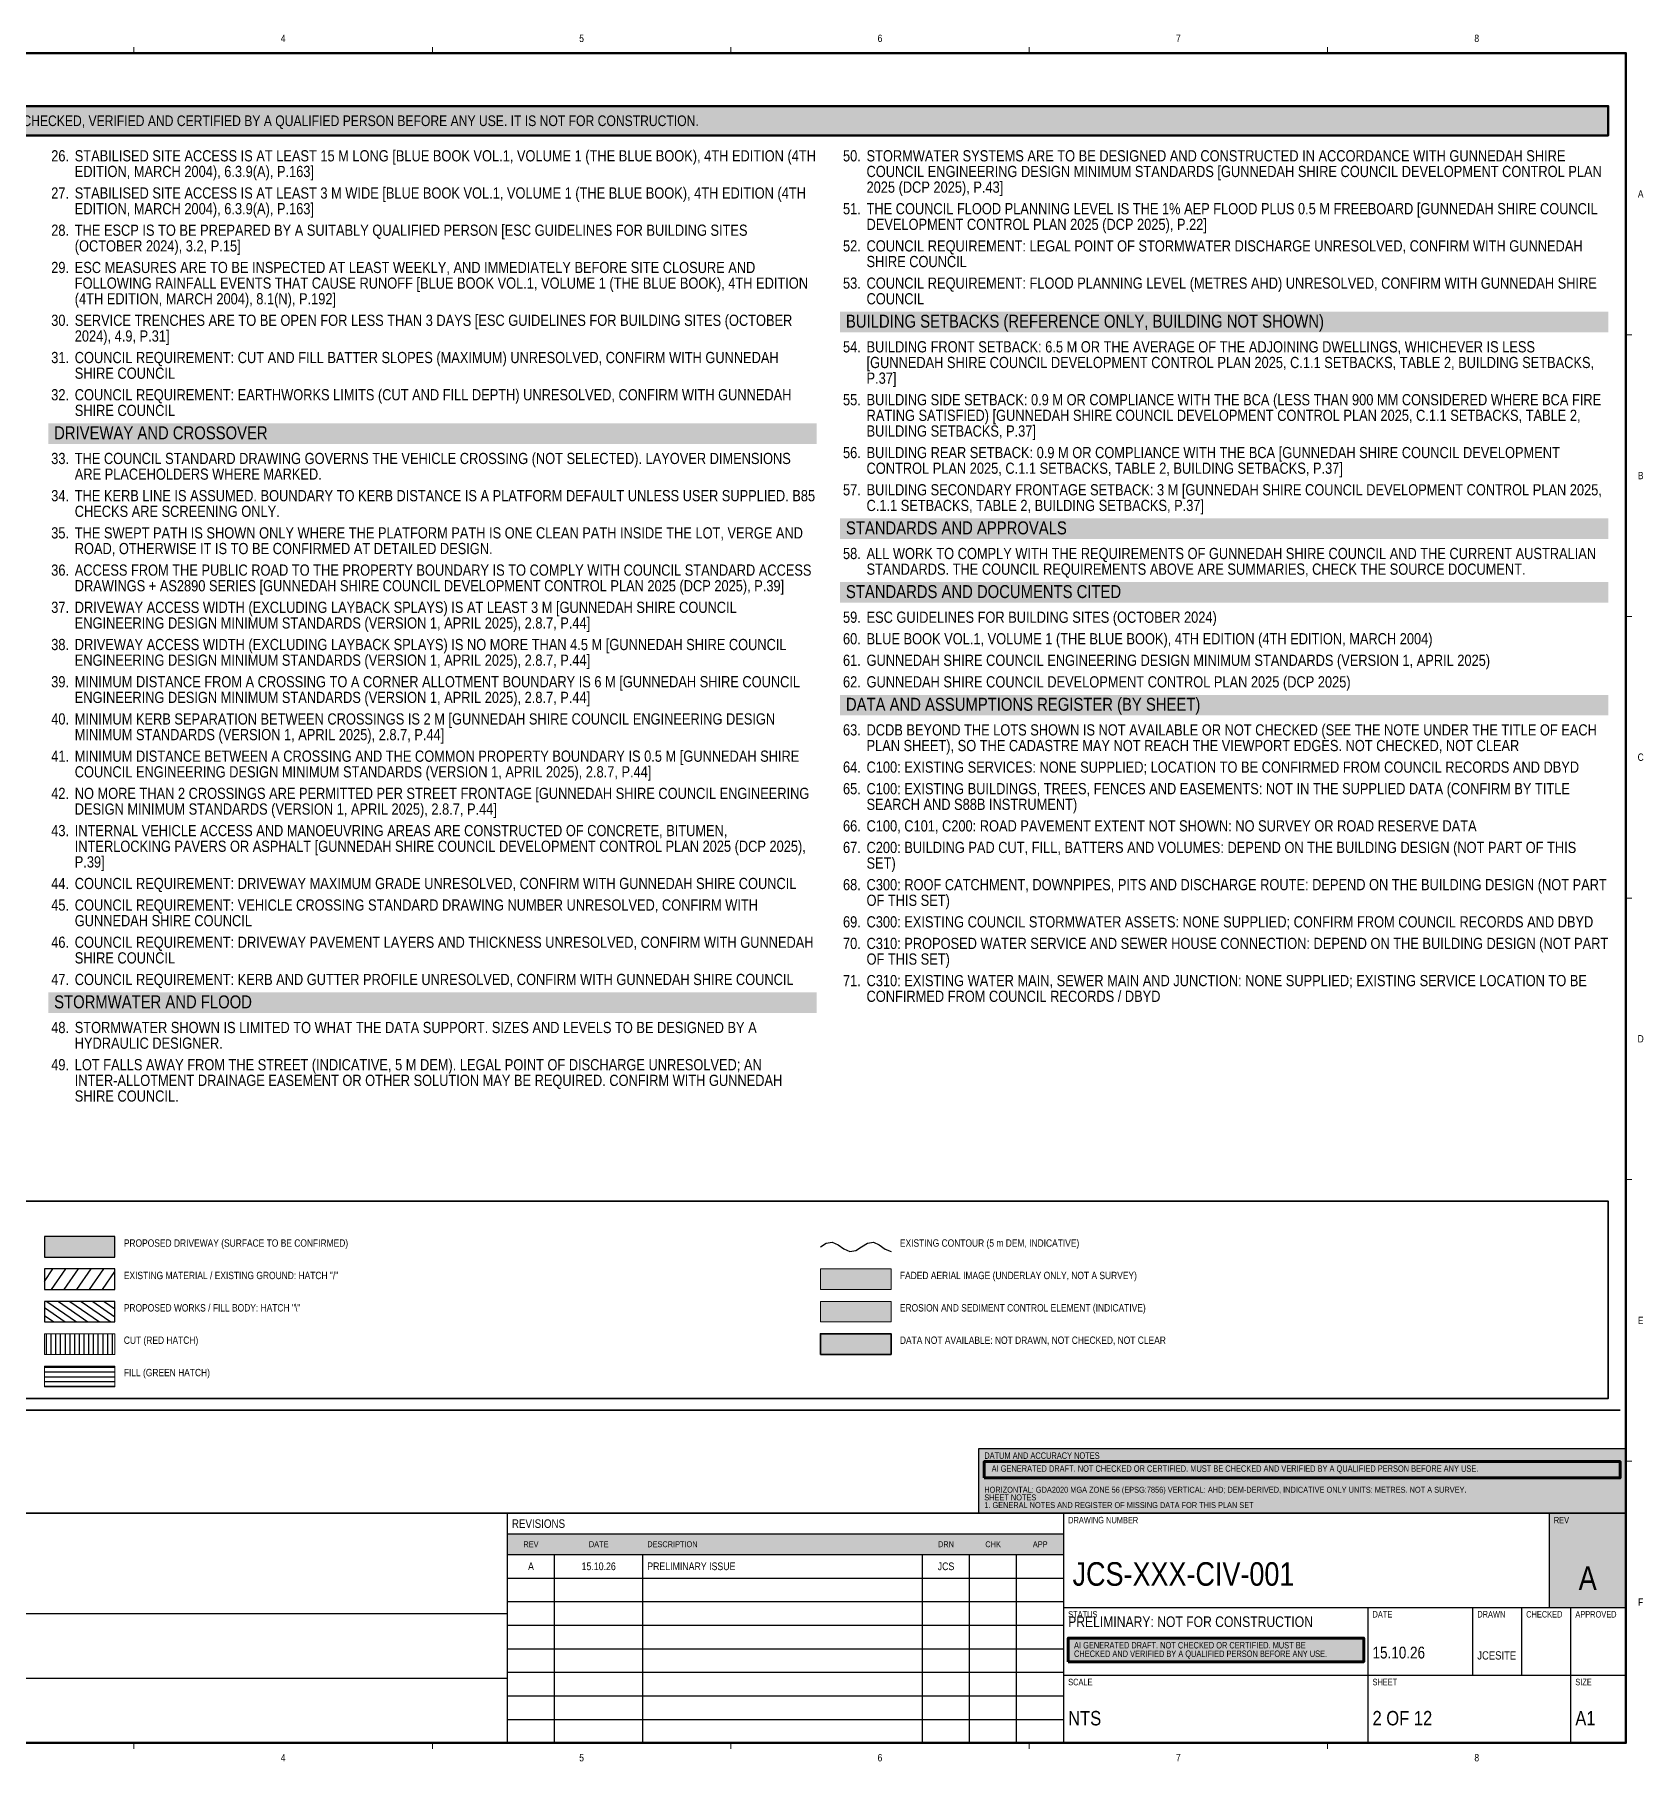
# Paper-space layout 'C001' of a CAD drawing. Header units: metres, sheet in millimetres. Extents: x 9 to 837, y 4 to 590.
# Drawn here: x 290 to 837, y 4 to 590 of the extents above; entities that cross this region are included whole.
import ezdxf
from ezdxf.enums import TextEntityAlignment as Align

# ---------------------------------------------------------------- set-up
doc = ezdxf.new("R2010")
doc.units = ezdxf.units.M
doc.header["$LTSCALE"] = 2.5
for name, color, linetype, lineweight in [('JCS-ANNO-DATA-HATCH', 1, 'CONTINUOUS', 35), ('JCS-ANNO-DATA-TEXT', 1, 'CONTINUOUS', 35), ('JCS-ANNO-DETL-HATCH', 7, 'CONTINUOUS', 25), ('JCS-ANNO-NOTE-HATCH', 7, 'CONTINUOUS', 18), ('JCS-ANNO-NOTE-LINE', 7, 'CONTINUOUS', 18), ('JCS-ANNO-NOTE-TEXT', 7, 'CONTINUOUS', 18), ('JCS-FRAM-AICK-HATCH', 1, 'CONTINUOUS', 35), ('JCS-FRAM-AICK-TEXT', 1, 'CONTINUOUS', 35), ('JCS-FRAM-GRID-LINE', 8, 'CONTINUOUS', 9), ('JCS-FRAM-GRID-TEXT', 8, 'CONTINUOUS', 9), ('JCS-FRAM-TABL-HATCH', 7, 'CONTINUOUS', 18), ('JCS-FRAM-TABL-TEXT', 7, 'CONTINUOUS', 18), ('JCS-FRAM-TTLB-HATCH', 7, 'CONTINUOUS', 25), ('JCS-FRAM-TTLB-LINE', 7, 'CONTINUOUS', 25), ('JCS-FRAM-TTLB-TEXT', 7, 'CONTINUOUS', 25), ('JCS-SITE-CONT-LINE', 8, 'CONTINUOUS', 13), ('JCS-SITE-DRVW-HATCH', 8, 'CONTINUOUS', 25), ('JCS-SITE-EART-HATCH', 4, 'CONTINUOUS', 25), ('JCS-SITE-ESCP-HATCH', 3, 'CONTINUOUS', 25)]:
    doc.layers.add(name, color=color, linetype=linetype, lineweight=lineweight)
doc.styles.add('ARIAL NARROW', font='arialn.ttf')

psp = doc.layouts.new('C001')

# ---------------------------------------------------------------- hatches: boundary and pattern name
at = {"layer": 'JCS-ANNO-DATA-HATCH', "true_color": 0xfff5f5}
psp.add_hatch(color=7, dxfattribs=at).paths.add_polyline_path([(26, 556), (825, 556), (825, 566), (26, 566)])
at = {"layer": 'JCS-ANNO-DATA-HATCH', "true_color": 0xffffff}
psp.add_hatch(color=7, dxfattribs=at).paths.add_polyline_path([(557.33, 142), (581.33, 142), (581.33, 149), (557.33, 149)])
at = {"layer": 'JCS-ANNO-DETL-HATCH', "true_color": 0x000000}
h = psp.add_hatch(dxfattribs=at)
h.set_pattern_fill('ANSI31', scale=1.12, angle=10.17)
h.paths.add_polyline_path([(293.67, 164), (317.67, 164), (317.67, 171), (293.67, 171)])
h = psp.add_hatch(dxfattribs=at)
h.set_pattern_fill('ANSI31', scale=0.6989, angle=-79.83)
h.paths.add_polyline_path([(293.67, 153), (317.67, 153), (317.67, 160), (293.67, 160)])
at = {"layer": 'JCS-ANNO-NOTE-HATCH', "true_color": 0x292929}
for points in [[(564, 489.12), (825, 489.12), (825, 496.12), (564, 496.12)], [(295, 451.2), (556, 451.2), (556, 458.2), (295, 458.2)], [(564, 418.92), (825, 418.92), (825, 425.92), (564, 425.92)], [(564, 397.28), (825, 397.28), (825, 404.28), (564, 404.28)], [(564, 359), (825, 359), (825, 366), (564, 366)], [(295, 257.92), (556, 257.92), (556, 264.92), (295, 264.92)]]:
    psp.add_hatch(color=7, dxfattribs=at).paths.add_polyline_path(points)
at = {"layer": 'JCS-ANNO-NOTE-HATCH', "true_color": 0xd9d9d9}
psp.add_hatch(color=7, dxfattribs=at).paths.add_polyline_path([(557.33, 164), (581.33, 164), (581.33, 171), (557.33, 171)])
at = {"layer": 'JCS-FRAM-AICK-HATCH', "true_color": 0xffffff}
for points in [[(613, 100), (829, 100), (829, 105.6), (613, 105.6)], [(641.5, 37.6), (741.9, 37.6), (741.9, 45.6), (641.5, 45.6)]]:
    psp.add_hatch(color=7, dxfattribs=at).paths.add_polyline_path(points)
at = {"layer": 'JCS-FRAM-TABL-HATCH', "true_color": 0x000000}
psp.add_hatch(color=7, dxfattribs=at).paths.add_polyline_path([(451, 74), (640, 74), (640, 81), (451, 81)])
at = {"layer": 'JCS-FRAM-TTLB-HATCH', "true_color": 0xffffff}
psp.add_hatch(color=7, dxfattribs=at).paths.add_polyline_path([(611, 88), (831, 88), (831, 109.9), (611, 109.9)])
at = {"layer": 'JCS-FRAM-TTLB-HATCH', "true_color": 0x000000}
psp.add_hatch(color=7, dxfattribs=at).paths.add_polyline_path([(805, 56), (831, 56), (831, 88), (805, 88)])
at = {"layer": 'JCS-SITE-DRVW-HATCH', "true_color": 0xf2f2f2}
psp.add_hatch(color=7, dxfattribs=at).paths.add_polyline_path([(293.67, 175), (317.67, 175), (317.67, 182), (293.67, 182)])
at = {"layer": 'JCS-SITE-EART-HATCH', "true_color": 0xd9261a}
h = psp.add_hatch(dxfattribs=at)
h.set_pattern_fill('ANSI31', scale=0.503937, angle=45)
h.paths.add_polyline_path([(293.67, 142), (317.67, 142), (317.67, 149), (293.67, 149)])
at = {"layer": 'JCS-SITE-EART-HATCH', "true_color": 0x1a9933}
h = psp.add_hatch(dxfattribs=at)
h.set_pattern_fill('ANSI31', scale=0.503937, angle=-45)
h.paths.add_polyline_path([(293.67, 131), (317.67, 131), (317.67, 138), (293.67, 138)])
at = {"layer": 'JCS-SITE-ESCP-HATCH', "true_color": 0x66b266, "transparency": 33554521}
psp.add_hatch(color=7, dxfattribs=at).paths.add_polyline_path([(557.33, 153), (581.33, 153), (581.33, 160), (557.33, 160)])

# ---------------------------------------------------------------- linework, layer by layer
at = {"layer": 'JCS-ANNO-DATA-HATCH', "lineweight": 50, "true_color": 0xb81a1a}
psp.add_lwpolyline([(26, 556), (825, 556), (825, 566), (26, 566)], close=True, dxfattribs=at)
at = {"layer": 'JCS-ANNO-DATA-HATCH', "lineweight": 35, "true_color": 0xb81a1a}
psp.add_lwpolyline([(557.33, 142), (581.33, 142), (581.33, 149), (557.33, 149)], close=True, dxfattribs=at)
at = {"layer": 'JCS-ANNO-DETL-HATCH', "lineweight": 25, "true_color": 0x000000}
for points in [[(293.67, 164), (317.67, 164), (317.67, 171), (293.67, 171)], [(293.67, 153), (317.67, 153), (317.67, 160), (293.67, 160)]]:
    psp.add_lwpolyline(points, close=True, dxfattribs=at)
at = {"layer": 'JCS-ANNO-NOTE-HATCH', "lineweight": 9, "true_color": 0x9c9c9c}
psp.add_lwpolyline([(557.33, 164), (581.33, 164), (581.33, 171), (557.33, 171)], close=True, dxfattribs=at)
at = {"layer": 'JCS-ANNO-NOTE-LINE', "lineweight": 35, "true_color": 0x000000}
psp.add_lwpolyline([(26, 127), (825, 127), (825, 194), (26, 194)], close=True, dxfattribs=at)
psp.add_lwpolyline([(22, 123), (829, 123)], dxfattribs=at)
at = {"layer": 'JCS-FRAM-AICK-HATCH', "lineweight": 60, "true_color": 0xb80000}
for points in [[(613, 100), (829, 100), (829, 105.6), (613, 105.6)], [(641.5, 37.6), (741.9, 37.6), (741.9, 45.6), (641.5, 45.6)]]:
    psp.add_lwpolyline(points, close=True, dxfattribs=at)
at = {"layer": 'JCS-FRAM-GRID-LINE', "lineweight": 9, "true_color": 0x9c9c9c}
for points in [[(324.12, 584), (324.12, 586)], [(425.5, 584), (425.5, 586)], [(526.88, 584), (526.88, 586)], [(628.25, 584), (628.25, 586)], [(729.62, 584), (729.62, 586)], [(831, 488.33), (833, 488.33)], [(831, 392.67), (833, 392.67)], [(831, 297), (833, 297)], [(831, 201.33), (833, 201.33)], [(831, 105.67), (833, 105.67)], [(324.12, 8), (324.12, 10)], [(425.5, 8), (425.5, 10)], [(526.88, 8), (526.88, 10)], [(628.25, 8), (628.25, 10)], [(729.62, 8), (729.62, 10)]]:
    psp.add_lwpolyline(points, dxfattribs=at)
at = {"layer": 'JCS-FRAM-TTLB-HATCH', "lineweight": 25, "true_color": 0x000000}
psp.add_lwpolyline([(611, 88), (831, 88), (831, 109.9), (611, 109.9)], close=True, dxfattribs=at)
at = {"layer": 'JCS-FRAM-TTLB-LINE', "lineweight": 50}
psp.add_lwpolyline([(20, 10), (831, 10), (831, 584), (20, 584)], close=True, dxfattribs=at)
at = {"layer": 'JCS-FRAM-TTLB-LINE', "lineweight": 35}
psp.add_lwpolyline([(20, 10), (831, 10), (831, 88), (20, 88)], close=True, dxfattribs=at)
at = {"layer": 'JCS-FRAM-TTLB-LINE', "lineweight": 25}
for points in [[(451, 10), (451, 88)], [(640, 10), (640, 88)], [(805, 56), (805, 88)], [(451, 81), (640, 81)], [(451, 74), (640, 74)], [(467, 10), (467, 74)], [(497, 10), (497, 74)], [(592, 10), (592, 74)], [(608, 10), (608, 74)], [(624, 10), (624, 74)], [(451, 66), (640, 66)], [(204, 54), (451, 54)], [(451, 58), (640, 58)], [(640, 56), (831, 56)], [(743.4, 10), (743.4, 56)], [(779, 33), (779, 56)], [(795.6, 33), (795.6, 56)], [(812.3, 10), (812.3, 56)], [(451, 50), (640, 50)], [(451, 42), (640, 42)], [(204, 32), (451, 32)], [(451, 34), (640, 34)], [(640, 33), (831, 33)], [(451, 26), (640, 26)], [(451, 18), (640, 18)], [(451, 10), (640, 10)]]:
    psp.add_lwpolyline(points, dxfattribs=at)
at = {"layer": 'JCS-SITE-CONT-LINE', "lineweight": 30, "true_color": 0x808080}
psp.add_lwpolyline([(557.33, 178.5), (559.33, 179.75), (561.33, 180.06), (563.33, 179.18), (565.33, 177.79), (567.33, 176.94), (569.33, 177.26), (571.33, 178.53), (573.33, 179.77), (575.33, 180.05), (577.33, 179.16), (579.33, 177.77), (581.33, 176.93)], dxfattribs=at)
at = {"layer": 'JCS-SITE-DRVW-HATCH', "lineweight": 25, "true_color": 0x000000}
psp.add_lwpolyline([(293.67, 175), (317.67, 175), (317.67, 182), (293.67, 182)], close=True, dxfattribs=at)
at = {"layer": 'JCS-SITE-EART-HATCH', "lineweight": 13, "true_color": 0x000000}
for points in [[(293.67, 142), (317.67, 142), (317.67, 149), (293.67, 149)], [(293.67, 131), (317.67, 131), (317.67, 138), (293.67, 138)]]:
    psp.add_lwpolyline(points, close=True, dxfattribs=at)
at = {"layer": 'JCS-SITE-ESCP-HATCH', "lineweight": 13, "true_color": 0x000000}
psp.add_lwpolyline([(557.33, 153), (581.33, 153), (581.33, 160), (557.33, 160)], close=True, dxfattribs=at)

# ---------------------------------------------------------------- texts
at = {"layer": 'JCS-ANNO-DATA-TEXT', "true_color": 0xb81a1a, "style": 'ARIAL NARROW'}
psp.add_text('THIS PLAN SET IS AN INDICATIVE AI-GENERATED DRAFT. IT HAS NOT BEEN CHECKED BY A QUALIFIED PERSON AND MUST BE CHECKED, VERIFIED AND CERTIFIED BY A QUALIFIED PERSON BEFORE ANY USE. IT IS NOT FOR CONSTRUCTION.', height=3.6, dxfattribs=at).set_placement((31, 562.8), align=Align.TOP_LEFT)
at = {"layer": 'JCS-ANNO-NOTE-TEXT', "style": 'ARIAL NARROW'}
for s, p in [('26.', (296, 551)), ('STABILISED SITE ACCESS IS AT LEAST 15 M LONG [BLUE BOOK VOL.1, VOLUME 1 (THE BLUE BOOK), 4TH EDITION (4TH', (304, 551)), ('EDITION, MARCH 2004), 6.3.9(A), P.163]', (304, 545.68)), ('50.', (565, 551)), ('STORMWATER SYSTEMS ARE TO BE DESIGNED AND CONSTRUCTED IN ACCORDANCE WITH GUNNEDAH SHIRE', (573, 551)), ('COUNCIL ENGINEERING DESIGN MINIMUM STANDARDS [GUNNEDAH SHIRE COUNCIL DEVELOPMENT CONTROL PLAN', (573, 545.68)), ('2025 (DCP 2025), P.43]', (573, 540.36)), ('27.', (296, 538.36)), ('STABILISED SITE ACCESS IS AT LEAST 3 M WIDE [BLUE BOOK VOL.1, VOLUME 1 (THE BLUE BOOK), 4TH EDITION (4TH', (304, 538.36)), ('EDITION, MARCH 2004), 6.3.9(A), P.163]', (304, 533.04)), ('51.', (565, 533.04)), ('THE COUNCIL FLOOD PLANNING LEVEL IS THE 1% AEP FLOOD PLUS 0.5 M FREEBOARD [GUNNEDAH SHIRE COUNCIL', (573, 533.04)), ('DEVELOPMENT CONTROL PLAN 2025 (DCP 2025), P.22]', (573, 527.72)), ('28.', (296, 525.72)), ('THE ESCP IS TO BE PREPARED BY A SUITABLY QUALIFIED PERSON [ESC GUIDELINES FOR BUILDING SITES', (304, 525.72)), ('(OCTOBER 2024), 3.2, P.15]', (304, 520.4)), ('52.', (565, 520.4)), ('29.', (296, 513.08)), ('ESC MEASURES ARE TO BE INSPECTED AT LEAST WEEKLY, AND IMMEDIATELY BEFORE SITE CLOSURE AND', (304, 513.08)), ('FOLLOWING RAINFALL EVENTS THAT CAUSE RUNOFF [BLUE BOOK VOL.1, VOLUME 1 (THE BLUE BOOK), 4TH EDITION', (304, 507.76)), ('53.', (565, 507.76)), ('(4TH EDITION, MARCH 2004), 8.1(N), P.192]', (304, 502.44)), ('30.', (296, 495.12)), ('SERVICE TRENCHES ARE TO BE OPEN FOR LESS THAN 3 DAYS [ESC GUIDELINES FOR BUILDING SITES (OCTOBER', (304, 495.12)), ('2024), 4.9, P.31]', (304, 489.8)), ('31.', (296, 482.48)), ('54.', (565, 486.12)), ('[GUNNEDAH SHIRE COUNCIL DEVELOPMENT CONTROL PLAN 2025, C.1.1 SETBACKS, TABLE 2, BUILDING SETBACKS,', (573, 480.8)), ('BUILDING FRONT SETBACK: 6.5 M OR THE AVERAGE OF THE ADJOINING DWELLINGS, WHICHEVER IS LESS', (573, 486.12)), ('P.37]', (573, 475.48)), ('32.', (296, 469.84)), ('55.', (565, 468.16)), ('BUILDING SIDE SETBACK: 0.9 M OR COMPLIANCE WITH THE BCA (LESS THAN 900 MM CONSIDERED WHERE BCA FIRE', (573, 468.16)), ('RATING SATISFIED) [GUNNEDAH SHIRE COUNCIL DEVELOPMENT CONTROL PLAN 2025, C.1.1 SETBACKS, TABLE 2,', (573, 462.84)), ('BUILDING SETBACKS, P.37]', (573, 457.52)), ('33.', (296, 448.2)), ('THE COUNCIL STANDARD DRAWING GOVERNS THE VEHICLE CROSSING (NOT SELECTED). LAYOVER DIMENSIONS', (304, 448.2)), ('56.', (565, 450.2)), ('BUILDING REAR SETBACK: 0.9 M OR COMPLIANCE WITH THE BCA [GUNNEDAH SHIRE COUNCIL DEVELOPMENT', (573, 450.2)), ('ARE PLACEHOLDERS WHERE MARKED.', (304, 442.88)), ('CONTROL PLAN 2025, C.1.1 SETBACKS, TABLE 2, BUILDING SETBACKS, P.37]', (573, 444.88)), ('34.', (296, 435.56)), ('THE KERB LINE IS ASSUMED. BOUNDARY TO KERB DISTANCE IS A PLATFORM DEFAULT UNLESS USER SUPPLIED. B85', (304, 435.56)), ('57.', (565, 437.56)), ('BUILDING SECONDARY FRONTAGE SETBACK: 3 M [GUNNEDAH SHIRE COUNCIL DEVELOPMENT CONTROL PLAN 2025,', (573, 437.56)), ('CHECKS ARE SCREENING ONLY.', (304, 430.24)), ('C.1.1 SETBACKS, TABLE 2, BUILDING SETBACKS, P.37]', (573, 432.24)), ('35.', (296, 422.92)), ('THE SWEPT PATH IS SHOWN ONLY WHERE THE PLATFORM PATH IS ONE CLEAN PATH INSIDE THE LOT, VERGE AND', (304, 422.92)), ('ROAD, OTHERWISE IT IS TO BE CONFIRMED AT DETAILED DESIGN.', (304, 417.6)), ('58.', (565, 415.92)), ('ALL WORK TO COMPLY WITH THE REQUIREMENTS OF GUNNEDAH SHIRE COUNCIL AND THE CURRENT AUSTRALIAN', (573, 415.92)), ('STANDARDS. THE COUNCIL REQUIREMENTS ABOVE ARE SUMMARIES, CHECK THE SOURCE DOCUMENT.', (573, 410.6)), ('36.', (296, 410.28)), ('ACCESS FROM THE PUBLIC ROAD TO THE PROPERTY BOUNDARY IS TO COMPLY WITH COUNCIL STANDARD ACCESS', (304, 410.28)), ('DRAWINGS + AS2890 SERIES [GUNNEDAH SHIRE COUNCIL DEVELOPMENT CONTROL PLAN 2025 (DCP 2025), P.39]', (304, 404.96)), ('37.', (296, 397.64)), ('DRIVEWAY ACCESS WIDTH (EXCLUDING LAYBACK SPLAYS) IS AT LEAST 3 M [GUNNEDAH SHIRE COUNCIL', (304, 397.64)), ('59.', (565, 394.28)), ('ESC GUIDELINES FOR BUILDING SITES (OCTOBER 2024)', (573, 394.28)), ('ENGINEERING DESIGN MINIMUM STANDARDS (VERSION 1, APRIL 2025), 2.8.7, P.44]', (304, 392.32)), ('BLUE BOOK VOL.1, VOLUME 1 (THE BLUE BOOK), 4TH EDITION (4TH EDITION, MARCH 2004)', (573, 386.96)), ('38.', (296, 385)), ('DRIVEWAY ACCESS WIDTH (EXCLUDING LAYBACK SPLAYS) IS NO MORE THAN 4.5 M [GUNNEDAH SHIRE COUNCIL', (304, 385)), ('60.', (565, 386.96)), ('ENGINEERING DESIGN MINIMUM STANDARDS (VERSION 1, APRIL 2025), 2.8.7, P.44]', (304, 379.68)), ('61.', (565, 379.64)), ('GUNNEDAH SHIRE COUNCIL ENGINEERING DESIGN MINIMUM STANDARDS (VERSION 1, APRIL 2025)', (573, 379.64)), ('39.', (296, 372.36)), ('MINIMUM DISTANCE FROM A CROSSING TO A CORNER ALLOTMENT BOUNDARY IS 6 M [GUNNEDAH SHIRE COUNCIL', (304, 372.36)), ('62.', (565, 372.32)), ('GUNNEDAH SHIRE COUNCIL DEVELOPMENT CONTROL PLAN 2025 (DCP 2025)', (573, 372.32)), ('ENGINEERING DESIGN MINIMUM STANDARDS (VERSION 1, APRIL 2025), 2.8.7, P.44]', (304, 367.04)), ('40.', (296, 359.72)), ('MINIMUM KERB SEPARATION BETWEEN CROSSINGS IS 2 M [GUNNEDAH SHIRE COUNCIL ENGINEERING DESIGN', (304, 359.72)), ('MINIMUM STANDARDS (VERSION 1, APRIL 2025), 2.8.7, P.44]', (304, 354.4)), ('63.', (565, 356)), ('DCDB BEYOND THE LOTS SHOWN IS NOT AVAILABLE OR NOT CHECKED (SEE THE NOTE UNDER THE TITLE OF EACH', (573, 356)), ('41.', (296, 347.08)), ('MINIMUM DISTANCE BETWEEN A CROSSING AND THE COMMON PROPERTY BOUNDARY IS 0.5 M [GUNNEDAH SHIRE', (304, 347.08)), ('PLAN SHEET), SO THE CADASTRE MAY NOT REACH THE VIEWPORT EDGES. NOT CHECKED, NOT CLEAR', (573, 350.68)), ('COUNCIL ENGINEERING DESIGN MINIMUM STANDARDS (VERSION 1, APRIL 2025), 2.8.7, P.44]', (304, 341.76)), ('64.', (565, 343.36)), ('C100: EXISTING SERVICES: NONE SUPPLIED; LOCATION TO BE CONFIRMED FROM COUNCIL RECORDS AND DBYD', (573, 343.36)), ('42.', (296, 334.44)), ('NO MORE THAN 2 CROSSINGS ARE PERMITTED PER STREET FRONTAGE [GUNNEDAH SHIRE COUNCIL ENGINEERING', (304, 334.44)), ('65.', (565, 336.04)), ('C100: EXISTING BUILDINGS, TREES, FENCES AND EASEMENTS: NOT IN THE SUPPLIED DATA (CONFIRM BY TITLE', (573, 336.04)), ('DESIGN MINIMUM STANDARDS (VERSION 1, APRIL 2025), 2.8.7, P.44]', (304, 329.12)), ('SEARCH AND S88B INSTRUMENT)', (573, 330.72)), ('66.', (565, 323.4)), ('C100, C101, C200: ROAD PAVEMENT EXTENT NOT SHOWN: NO SURVEY OR ROAD RESERVE DATA', (573, 323.4)), ('43.', (296, 321.8)), ('INTERNAL VEHICLE ACCESS AND MANOEUVRING AREAS ARE CONSTRUCTED OF CONCRETE, BITUMEN,', (304, 321.8)), ('P.39]', (304, 311.16)), ('INTERLOCKING PAVERS OR ASPHALT [GUNNEDAH SHIRE COUNCIL DEVELOPMENT CONTROL PLAN 2025 (DCP 2025),', (304, 316.48)), ('67.', (565, 316.08)), ('SET)', (573, 310.76)), ('C200: BUILDING PAD CUT, FILL, BATTERS AND VOLUMES: DEPEND ON THE BUILDING DESIGN (NOT PART OF THIS', (573, 316.08)), ('44.', (296, 303.84)), ('68.', (565, 303.44)), ('C300: ROOF CATCHMENT, DOWNPIPES, PITS AND DISCHARGE ROUTE: DEPEND ON THE BUILDING DESIGN (NOT PART', (573, 303.44)), ('45.', (296, 296.52)), ('OF THIS SET)', (573, 298.12)), ('69.', (565, 290.8)), ('C300: EXISTING COUNCIL STORMWATER ASSETS: NONE SUPPLIED; CONFIRM FROM COUNCIL RECORDS AND DBYD', (573, 290.8)), ('46.', (296, 283.88)), ('70.', (565, 283.48)), ('C310: PROPOSED WATER SERVICE AND SEWER HOUSE CONNECTION: DEPEND ON THE BUILDING DESIGN (NOT PART', (573, 283.48)), ('OF THIS SET)', (573, 278.16)), ('47.', (296, 271.24)), ('71.', (565, 270.84)), ('C310: EXISTING WATER MAIN, SEWER MAIN AND JUNCTION: NONE SUPPLIED; EXISTING SERVICE LOCATION TO BE', (573, 270.84)), ('CONFIRMED FROM COUNCIL RECORDS / DBYD', (573, 265.52)), ('48.', (296, 254.92)), ('STORMWATER SHOWN IS LIMITED TO WHAT THE DATA SUPPORT. SIZES AND LEVELS TO BE DESIGNED BY A', (304, 254.92)), ('HYDRAULIC DESIGNER.', (304, 249.6)), ('49.', (296, 242.28)), ('LOT FALLS AWAY FROM THE STREET (INDICATIVE, 5 M DEM). LEGAL POINT OF DISCHARGE UNRESOLVED; AN', (304, 242.28)), ('INTER-ALLOTMENT DRAINAGE EASEMENT OR OTHER SOLUTION MAY BE REQUIRED. CONFIRM WITH GUNNEDAH', (304, 236.96)), ('SHIRE COUNCIL.', (304, 231.64))]:
    psp.add_text(s, height=3.8, dxfattribs=at).set_placement(p, align=Align.TOP_LEFT)
at = {"layer": 'JCS-ANNO-NOTE-TEXT', "true_color": 0xb81a1a, "style": 'ARIAL NARROW'}
for s, p in [('COUNCIL REQUIREMENT: LEGAL POINT OF STORMWATER DISCHARGE UNRESOLVED, CONFIRM WITH GUNNEDAH', (573, 520.4)), ('SHIRE COUNCIL', (573, 515.08)), ('COUNCIL REQUIREMENT: FLOOD PLANNING LEVEL (METRES AHD) UNRESOLVED, CONFIRM WITH GUNNEDAH SHIRE', (573, 507.76)), ('COUNCIL', (573, 502.44)), ('COUNCIL REQUIREMENT: CUT AND FILL BATTER SLOPES (MAXIMUM) UNRESOLVED, CONFIRM WITH GUNNEDAH', (304, 482.48)), ('SHIRE COUNCIL', (304, 477.16)), ('COUNCIL REQUIREMENT: EARTHWORKS LIMITS (CUT AND FILL DEPTH) UNRESOLVED, CONFIRM WITH GUNNEDAH', (304, 469.84)), ('SHIRE COUNCIL', (304, 464.52)), ('COUNCIL REQUIREMENT: DRIVEWAY MAXIMUM GRADE UNRESOLVED, CONFIRM WITH GUNNEDAH SHIRE COUNCIL', (304, 303.84)), ('COUNCIL REQUIREMENT: VEHICLE CROSSING STANDARD DRAWING NUMBER UNRESOLVED, CONFIRM WITH', (304, 296.52)), ('GUNNEDAH SHIRE COUNCIL', (304, 291.2)), ('COUNCIL REQUIREMENT: DRIVEWAY PAVEMENT LAYERS AND THICKNESS UNRESOLVED, CONFIRM WITH GUNNEDAH', (304, 283.88)), ('SHIRE COUNCIL', (304, 278.56)), ('COUNCIL REQUIREMENT: KERB AND GUTTER PROFILE UNRESOLVED, CONFIRM WITH GUNNEDAH SHIRE COUNCIL', (304, 271.24))]:
    psp.add_text(s, height=3.8, dxfattribs=at).set_placement(p, align=Align.TOP_LEFT)
at = {"layer": 'JCS-ANNO-NOTE-TEXT', "true_color": 0xffffff, "style": 'ARIAL NARROW'}
for s, p in [('BUILDING SETBACKS (REFERENCE ONLY, BUILDING NOT SHOWN)', (566, 495.12)), ('DRIVEWAY AND CROSSOVER', (297, 457.2)), ('STANDARDS AND APPROVALS', (566, 424.92)), ('STANDARDS AND DOCUMENTS CITED', (566, 403.28)), ('DATA AND ASSUMPTIONS REGISTER (BY SHEET)', (566, 365)), ('STORMWATER AND FLOOD', (297, 263.92))]:
    psp.add_text(s, height=4.4, dxfattribs=at).set_placement(p, align=Align.TOP_LEFT)
at = {"layer": 'JCS-ANNO-NOTE-TEXT', "style": 'ARIAL NARROW'}
for s, p in [('PROPOSED DRIVEWAY (SURFACE TO BE CONFIRMED)', (320.67, 179.8)), ('EXISTING CONTOUR (5 m DEM, INDICATIVE)', (584.33, 179.8)), ('EXISTING MATERIAL / EXISTING GROUND: HATCH "/"', (320.67, 168.8)), ('FADED AERIAL IMAGE (UNDERLAY ONLY, NOT A SURVEY)', (584.33, 168.8)), ('PROPOSED WORKS / FILL BODY: HATCH "\\"', (320.67, 157.8)), ('EROSION AND SEDIMENT CONTROL ELEMENT (INDICATIVE)', (584.33, 157.8)), ('CUT (RED HATCH)', (320.67, 146.8)), ('DATA NOT AVAILABLE: NOT DRAWN, NOT CHECKED, NOT CLEAR', (584.33, 146.8)), ('FILL (GREEN HATCH)', (320.67, 135.8))]:
    psp.add_text(s, height=2.5, dxfattribs=at).set_placement(p, align=Align.MIDDLE_LEFT)
at = {"layer": 'JCS-FRAM-AICK-TEXT', "true_color": 0xb80000, "style": 'ARIAL NARROW'}
for s, p in [('AI GENERATED DRAFT. NOT CHECKED OR CERTIFIED. MUST BE CHECKED AND VERIFIED BY A QUALIFIED PERSON BEFORE ANY USE.', (615.5, 104.3)), ('AI GENERATED DRAFT. NOT CHECKED OR CERTIFIED. MUST BE', (643.5, 44.3)), ('CHECKED AND VERIFIED BY A QUALIFIED PERSON BEFORE ANY USE.', (643.5, 41.4))]:
    psp.add_text(s, height=2.2, dxfattribs=at).set_placement(p, align=Align.TOP_LEFT)
at = {"layer": 'JCS-FRAM-GRID-TEXT', "true_color": 0x4c4c4c, "style": 'ARIAL NARROW'}
for s, p in [('4', (374.81, 589)), ('5', (476.19, 589)), ('6', (577.56, 589)), ('7', (678.94, 589)), ('8', (780.31, 589)), ('A', (836, 536.17)), ('B', (836, 440.5)), ('C', (836, 344.83)), ('D', (836, 249.17)), ('E', (836, 153.5)), ('F', (836, 57.83)), ('4', (374.81, 5)), ('5', (476.19, 5)), ('6', (577.56, 5)), ('7', (678.94, 5)), ('8', (780.31, 5))]:
    psp.add_text(s, height=2.5, dxfattribs=at).set_placement(p, align=Align.MIDDLE_CENTER)
at = {"layer": 'JCS-FRAM-TABL-TEXT', "true_color": 0xffffff, "style": 'ARIAL NARROW'}
for s, p in [('REV', (459, 77.5)), ('DATE', (482, 77.5)), ('DRN', (600, 77.5)), ('CHK', (616, 77.5)), ('APP', (632, 77.5))]:
    psp.add_text(s, height=2, dxfattribs=at).set_placement(p, align=Align.MIDDLE_CENTER)
psp.add_text('DESCRIPTION', height=2, dxfattribs=at).set_placement((498.5, 77.5), align=Align.MIDDLE_LEFT)
at = {"layer": 'JCS-FRAM-TABL-TEXT', "style": 'ARIAL NARROW'}
for s, p in [('A', (459, 70)), ('15.10.26', (482, 70)), ('JCS', (600, 70))]:
    psp.add_text(s, height=2.6, dxfattribs=at).set_placement(p, align=Align.MIDDLE_CENTER)
psp.add_text('PRELIMINARY ISSUE', height=2.6, dxfattribs=at).set_placement((498.5, 70), align=Align.MIDDLE_LEFT)
at = {"layer": 'JCS-FRAM-TTLB-TEXT', "style": 'ARIAL NARROW'}
for s, height, p in [('DATUM AND ACCURACY NOTES', 2.2, (613, 108.7)), ('SHEET NOTES', 2, (613, 94.4)), ('HORIZONTAL: GDA2020 MGA ZONE 56 (EPSG:7856) VERTICAL: AHD; DEM-DERIVED, INDICATIVE ONLY UNITS: METRES. NOT A SURVEY.', 2, (613, 97)), ('1. GENERAL NOTES AND REGISTER OF MISSING DATA FOR THIS PLAN SET', 2, (613, 91.8))]:
    psp.add_text(s, height=height, dxfattribs=at).set_placement(p, align=Align.TOP_LEFT)
psp.add_text('REVISIONS', height=2.9, dxfattribs=at).set_placement((452.5, 84.5), align=Align.MIDDLE_LEFT)
at = {"layer": 'JCS-FRAM-TTLB-TEXT', "true_color": 0x4c4c4c, "style": 'ARIAL NARROW'}
for s, p in [('DRAWING NUMBER', (641.5, 86.8)), ('STATUS', (641.5, 54.8)), ('DATE', (744.9, 54.8)), ('DRAWN', (780.5, 54.8)), ('CHECKED', (797.1, 54.8)), ('APPROVED', (813.8, 54.8)), ('SCALE', (641.5, 31.8)), ('SHEET', (744.9, 31.8)), ('SIZE', (813.8, 31.8))]:
    psp.add_text(s, height=2.2, dxfattribs=at).set_placement(p, align=Align.TOP_LEFT)
at = {"layer": 'JCS-FRAM-TTLB-TEXT', "true_color": 0xffffff, "style": 'ARIAL NARROW'}
psp.add_text('REV', height=2.2, dxfattribs=at).set_placement((806.5, 86.8), align=Align.TOP_LEFT)
at = {"layer": 'JCS-FRAM-TTLB-TEXT', "style": 'ARIAL NARROW'}
for s, height, p in [('JCS-XXX-CIV-001', 8, (643, 61)), ('PRELIMINARY: NOT FOR CONSTRUCTION', 3.6, (641.5, 48.3)), ('15.10.26', 4, (744.9, 37.5)), ('JCESITE', 2.8, (780.5, 37.5)), ('NTS', 4.9, (641.5, 14.5)), ('2 OF 12', 4.9, (744.9, 14.5)), ('A1', 4.9, (813.8, 14.5))]:
    psp.add_text(s, height=height, dxfattribs=at).set_placement(p, align=Align.BOTTOM_LEFT)
at = {"layer": 'JCS-FRAM-TTLB-TEXT', "true_color": 0xffffff, "style": 'ARIAL NARROW'}
psp.add_text('A', height=8, dxfattribs=at).set_placement((818, 66), align=Align.MIDDLE_CENTER)

doc.saveas('drawing.dxf')
